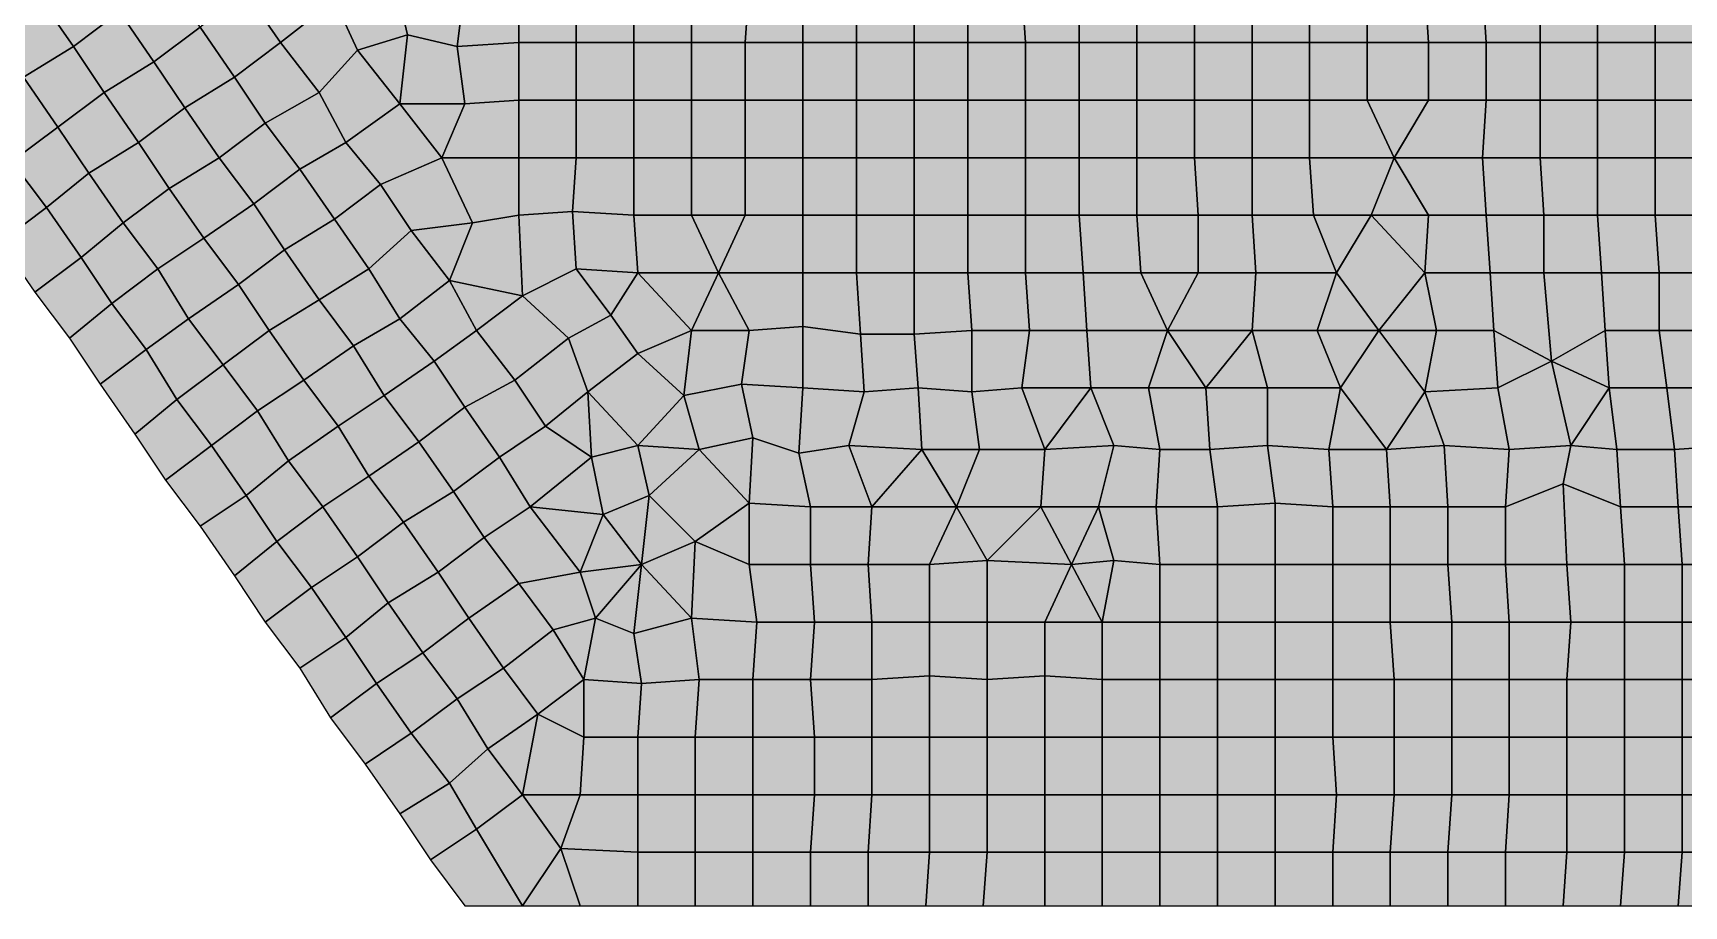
# Model space of a CAD drawing. Header units: metres. Extents: x -7480 to 79269, y -9100 to 45880.
# Drawn here: x 21630 to 30230, y -9100 to -4550 of the extents above; entities that cross this region are included whole.
import ezdxf

# ---------------------------------------------------------------- set-up
doc = ezdxf.new("R2010")
doc.units = ezdxf.units.M
doc.layers.add('COLOR_181', color=181, linetype='Continuous')

msp = doc.modelspace()

# ---------------------------------------------------------------- hatches: boundary and pattern name
at = {"layer": 'COLOR_181'}
for points in [[(21660, -4360), (21840, -4620), (22080, -4440), (21900, -4200)], [(22080, -4440), (22260, -4700), (22500, -4520), (22340, -4280)], [(22740, -4340), (22920, -4600), (23200, -4380), (23000, -4220)], [(23200, -4380), (23320, -4640), (23580, -4560), (23520, -4300)], [(23520, -4300), (23580, -4560), (23840, -4620), (23880, -4300)], [(23840, -4620), (24160, -4600), (24160, -4300), (23880, -4300)], [(24160, -4600), (24460, -4600), (24460, -4300), (24160, -4300)], [(24460, -4600), (24760, -4600), (24760, -4300), (24460, -4300)], [(24760, -4600), (25060, -4600), (25060, -4300), (24760, -4300)], [(25060, -4600), (25340, -4600), (25360, -4300), (25060, -4300)], [(25340, -4600), (25640, -4600), (25640, -4320), (25360, -4300)], [(26780, -4320), (26800, -4600), (27080, -4600), (27080, -4300)], [(27080, -4600), (27380, -4600), (27380, -4300), (27080, -4300)], [(27380, -4600), (27680, -4600), (27680, -4300), (27380, -4300)], [(27680, -4600), (27980, -4600), (27980, -4300), (27680, -4300)], [(27980, -4600), (28280, -4600), (28280, -4300), (27980, -4300)], [(28280, -4600), (28580, -4600), (28580, -4300), (28280, -4300)], [(28580, -4600), (28900, -4600), (28880, -4300), (28580, -4300)], [(28880, -4300), (28900, -4600), (29200, -4600), (29180, -4300)], [(29180, -4300), (29200, -4600), (29480, -4600), (29480, -4300)], [(29480, -4600), (29780, -4600), (29780, -4300), (29480, -4300)], [(29780, -4600), (30080, -4600), (30080, -4300), (29780, -4300)], [(30080, -4600), (30380, -4600), (30380, -4300), (30080, -4300)], [(21400, -4540), (21580, -4780), (21840, -4620), (21660, -4360)], [(22500, -4520), (22680, -4780), (22920, -4600), (22740, -4340)], [(22920, -4600), (23120, -4860), (23320, -4640), (23200, -4380)], [(25640, -4600), (25920, -4600), (25920, -4340), (25640, -4320)], [(25920, -4600), (26220, -4600), (26220, -4340), (25920, -4340)], [(26220, -4600), (26500, -4600), (26500, -4320), (26220, -4340)], [(26500, -4600), (26800, -4600), (26780, -4320), (26500, -4320)], [(21840, -4620), (22000, -4860), (22260, -4700), (22080, -4440)], [(22260, -4700), (22420, -4940), (22680, -4780), (22500, -4520)], [(21580, -4780), (21760, -5040), (22000, -4860), (21840, -4620)], [(22680, -4780), (22840, -5020), (23120, -4860), (22920, -4600)], [(23120, -4860), (23260, -5120), (23540, -4920), (23320, -4640)], [(23320, -4640), (23540, -4920), (23580, -4560)], [(23540, -4920), (23880, -4920), (23840, -4620), (23580, -4560)], [(23840, -4620), (23880, -4920), (24160, -4900), (24160, -4600)], [(24160, -4900), (24460, -4900), (24460, -4600), (24160, -4600)], [(24460, -4900), (24760, -4900), (24760, -4600), (24460, -4600)], [(24760, -4900), (25060, -4900), (25060, -4600), (24760, -4600)], [(25060, -4900), (25340, -4900), (25340, -4600), (25060, -4600)], [(25340, -4900), (25640, -4900), (25640, -4600), (25340, -4600)], [(25640, -4900), (25920, -4900), (25920, -4600), (25640, -4600)], [(25920, -4900), (26220, -4900), (26220, -4600), (25920, -4600)], [(26220, -4900), (26500, -4900), (26500, -4600), (26220, -4600)], [(26500, -4900), (26800, -4900), (26800, -4600), (26500, -4600)], [(26800, -4900), (27080, -4900), (27080, -4600), (26800, -4600)], [(27080, -4900), (27380, -4900), (27380, -4600), (27080, -4600)], [(27380, -4900), (27680, -4900), (27680, -4600), (27380, -4600)], [(27680, -4900), (27980, -4900), (27980, -4600), (27680, -4600)], [(27980, -4900), (28280, -4900), (28280, -4600), (27980, -4600)], [(28280, -4900), (28580, -4900), (28580, -4600), (28280, -4600)], [(28580, -4900), (28900, -4900), (28900, -4600), (28580, -4600)], [(28900, -4900), (29200, -4900), (29200, -4600), (28900, -4600)], [(29200, -4900), (29480, -4900), (29480, -4600), (29200, -4600)], [(29480, -4900), (29780, -4900), (29780, -4600), (29480, -4600)], [(29780, -4900), (30080, -4900), (30080, -4600), (29780, -4600)], [(30080, -4900), (30380, -4900), (30380, -4600), (30080, -4600)], [(22000, -4860), (22180, -5120), (22420, -4940), (22260, -4700)], [(21360, -4960), (21520, -5220), (21760, -5040), (21580, -4780)], [(22420, -4940), (22600, -5200), (22840, -5020), (22680, -4780)], [(21760, -5040), (21920, -5280), (22180, -5120), (22000, -4860)], [(22840, -5020), (23020, -5260), (23260, -5120), (23120, -4860)], [(23760, -5200), (24160, -5200), (24160, -4900), (23880, -4920)], [(24160, -5200), (24460, -5200), (24460, -4900), (24160, -4900)], [(24460, -5200), (24760, -5200), (24760, -4900), (24460, -4900)], [(24760, -5200), (25060, -5200), (25060, -4900), (24760, -4900)], [(25060, -5200), (25340, -5200), (25340, -4900), (25060, -4900)], [(25340, -5200), (25640, -5200), (25640, -4900), (25340, -4900)], [(25640, -5200), (25920, -5200), (25920, -4900), (25640, -4900)], [(25920, -5200), (26220, -5200), (26220, -4900), (25920, -4900)], [(26220, -5200), (26500, -5200), (26500, -4900), (26220, -4900)], [(26500, -5200), (26800, -5200), (26800, -4900), (26500, -4900)], [(26800, -5200), (27080, -5200), (27080, -4900), (26800, -4900)], [(27080, -5200), (27380, -5200), (27380, -4900), (27080, -4900)], [(27380, -5200), (27680, -5200), (27680, -4900), (27380, -4900)], [(27680, -5200), (27980, -5200), (27980, -4900), (27680, -4900)], [(27980, -5200), (28280, -5200), (28280, -4900), (27980, -4900)], [(28280, -5200), (28720, -5200), (28580, -4900), (28280, -4900)], [(28580, -4900), (28720, -5200), (28900, -4900)], [(28720, -5200), (29180, -5200), (29200, -4900), (28900, -4900)], [(29180, -5200), (29480, -5200), (29480, -4900), (29200, -4900)], [(29480, -5200), (29780, -5200), (29780, -4900), (29480, -4900)], [(29780, -5200), (30080, -5200), (30080, -4900), (29780, -4900)], [(30080, -5200), (30380, -5200), (30380, -4900), (30080, -4900)], [(22180, -5120), (22340, -5360), (22600, -5200), (22420, -4940)], [(23260, -5120), (23440, -5340), (23760, -5200), (23540, -4920)], [(23540, -4920), (23760, -5200), (23880, -4920)], [(21520, -5220), (21700, -5460), (21920, -5280), (21760, -5040)], [(22600, -5200), (22780, -5440), (23020, -5260), (22840, -5020)], [(21920, -5280), (22100, -5540), (22340, -5360), (22180, -5120)], [(23020, -5260), (23200, -5520), (23440, -5340), (23260, -5120)], [(21300, -5400), (21460, -5640), (21700, -5460), (21520, -5220)], [(22340, -5360), (22520, -5620), (22780, -5440), (22600, -5200)], [(23440, -5340), (23600, -5580), (23920, -5540), (23760, -5200)], [(23760, -5200), (23920, -5540), (24160, -5500), (24160, -5200)], [(24160, -5500), (24440, -5480), (24460, -5200), (24160, -5200)], [(24440, -5480), (24760, -5500), (24760, -5200), (24460, -5200)], [(24760, -5500), (25060, -5500), (25060, -5200), (24760, -5200)], [(25060, -5500), (25340, -5500), (25340, -5200), (25060, -5200)], [(25340, -5500), (25640, -5500), (25640, -5200), (25340, -5200)], [(25640, -5500), (25920, -5500), (25920, -5200), (25640, -5200)], [(25920, -5500), (26220, -5500), (26220, -5200), (25920, -5200)], [(26220, -5500), (26500, -5500), (26500, -5200), (26220, -5200)], [(26500, -5500), (26800, -5500), (26800, -5200), (26500, -5200)], [(26800, -5500), (27080, -5500), (27080, -5200), (26800, -5200)], [(27080, -5500), (27380, -5500), (27380, -5200), (27080, -5200)], [(27380, -5500), (27700, -5500), (27680, -5200), (27380, -5200)], [(27680, -5200), (27700, -5500), (27980, -5500), (27980, -5200)], [(27980, -5500), (28300, -5500), (28280, -5200), (27980, -5200)], [(28280, -5200), (28300, -5500), (28600, -5500), (28720, -5200)], [(28600, -5500), (28900, -5500), (28720, -5200)], [(28720, -5200), (28900, -5500), (29200, -5500), (29180, -5200)], [(29180, -5200), (29200, -5500), (29500, -5500), (29480, -5200)], [(29480, -5200), (29500, -5500), (29780, -5500), (29780, -5200)], [(29780, -5500), (30080, -5500), (30080, -5200), (29780, -5200)], [(30080, -5500), (30380, -5500), (30380, -5200), (30080, -5200)], [(21700, -5460), (21880, -5720), (22100, -5540), (21920, -5280)], [(22780, -5440), (22940, -5680), (23200, -5520), (23020, -5260)], [(22100, -5540), (22280, -5780), (22520, -5620), (22340, -5360)], [(23200, -5520), (23380, -5780), (23600, -5580), (23440, -5340)], [(21460, -5640), (21640, -5900), (21880, -5720), (21700, -5460)], [(22520, -5620), (22700, -5860), (22940, -5680), (22780, -5440)], [(23800, -5840), (24180, -5920), (24160, -5500), (23920, -5540)], [(24160, -5500), (24180, -5920), (24460, -5780), (24440, -5480)], [(24440, -5480), (24460, -5780), (24780, -5800), (24760, -5500)], [(24760, -5500), (24780, -5800), (25200, -5800), (25060, -5500)], [(25060, -5500), (25200, -5800), (25340, -5500)], [(25200, -5800), (25640, -5800), (25640, -5500), (25340, -5500)], [(25640, -5800), (25920, -5800), (25920, -5500), (25640, -5500)], [(25920, -5800), (26220, -5800), (26220, -5500), (25920, -5500)], [(26220, -5800), (26500, -5800), (26500, -5500), (26220, -5500)], [(26500, -5800), (26800, -5800), (26800, -5500), (26500, -5500)], [(26800, -5800), (27100, -5800), (27080, -5500), (26800, -5500)], [(27080, -5500), (27100, -5800), (27400, -5800), (27380, -5500)], [(27380, -5500), (27400, -5800), (27700, -5800), (27700, -5500)], [(27700, -5800), (28000, -5800), (27980, -5500), (27700, -5500)], [(27980, -5500), (28000, -5800), (28420, -5800), (28300, -5500)], [(28300, -5500), (28420, -5800), (28600, -5500)], [(28420, -5800), (28640, -6100), (28880, -5800), (28600, -5500)], [(28600, -5500), (28880, -5800), (28900, -5500)], [(28880, -5800), (29220, -5800), (29200, -5500), (28900, -5500)], [(29200, -5500), (29220, -5800), (29500, -5800), (29500, -5500)], [(29500, -5800), (29800, -5800), (29780, -5500), (29500, -5500)], [(29780, -5500), (29800, -5800), (30100, -5800), (30080, -5500)], [(30080, -5500), (30100, -5800), (30380, -5800), (30380, -5500)], [(21880, -5720), (22040, -5960), (22280, -5780), (22100, -5540)], [(22940, -5680), (23120, -5940), (23380, -5780), (23200, -5520)], [(23380, -5780), (23540, -6040), (23800, -5840), (23600, -5580)], [(23600, -5580), (23800, -5840), (23920, -5540)], [(22280, -5780), (22440, -6040), (22700, -5860), (22520, -5620)], [(21640, -5900), (21820, -6140), (22040, -5960), (21880, -5720)], [(22700, -5860), (22860, -6100), (23120, -5940), (22940, -5680)], [(22040, -5960), (22220, -6200), (22440, -6040), (22280, -5780)], [(23120, -5940), (23300, -6180), (23540, -6040), (23380, -5780)], [(23540, -6040), (23720, -6260), (23940, -6100), (23800, -5840)], [(23800, -5840), (23940, -6100), (24180, -5920)], [(24180, -5920), (24420, -6140), (24640, -6020), (24460, -5780)], [(24460, -5780), (24640, -6020), (24780, -5800)], [(24640, -6020), (24780, -6220), (25060, -6100), (24780, -5800)], [(24780, -5800), (25060, -6100), (25200, -5800)], [(25060, -6100), (25360, -6100), (25200, -5800)], [(25200, -5800), (25360, -6100), (25640, -6080), (25640, -5800)], [(25640, -6080), (25940, -6120), (25920, -5800), (25640, -5800)], [(25920, -5800), (25940, -6120), (26220, -6120), (26220, -5800)], [(26220, -6120), (26520, -6100), (26500, -5800), (26220, -5800)], [(26500, -5800), (26520, -6100), (26820, -6100), (26800, -5800)], [(26800, -5800), (26820, -6100), (27120, -6100), (27100, -5800)], [(27100, -5800), (27120, -6100), (27540, -6100), (27400, -5800)], [(27400, -5800), (27540, -6100), (27700, -5800)], [(27540, -6100), (27980, -6100), (28000, -5800), (27700, -5800)], [(27980, -6100), (28320, -6100), (28420, -5800), (28000, -5800)], [(28320, -6100), (28640, -6100), (28420, -5800)], [(28640, -6100), (28940, -6100), (28880, -5800)], [(28880, -5800), (28940, -6100), (29240, -6100), (29220, -5800)], [(29220, -5800), (29240, -6100), (29540, -6260), (29500, -5800)], [(29500, -5800), (29540, -6260), (29820, -6100), (29800, -5800)], [(29800, -5800), (29820, -6100), (30100, -6100), (30100, -5800)], [(30100, -6100), (30400, -6100), (30380, -5800), (30100, -5800)], [(22440, -6040), (22620, -6280), (22860, -6100), (22700, -5860)], [(23940, -6100), (24140, -6360), (24420, -6140), (24180, -5920)], [(21820, -6140), (21980, -6380), (22220, -6200), (22040, -5960)], [(22860, -6100), (23040, -6360), (23300, -6180), (23120, -5940)], [(24420, -6140), (24520, -6420), (24780, -6220), (24640, -6020)], [(22220, -6200), (22380, -6460), (22620, -6280), (22440, -6040)], [(22620, -6280), (22800, -6520), (23040, -6360), (22860, -6100)], [(23300, -6180), (23460, -6440), (23720, -6260), (23540, -6040)], [(23720, -6260), (23880, -6500), (24140, -6360), (23940, -6100)], [(24780, -6220), (25020, -6440), (25060, -6100)], [(25020, -6440), (25320, -6380), (25360, -6100), (25060, -6100)], [(25320, -6380), (25640, -6400), (25640, -6080), (25360, -6100)], [(25640, -6400), (25960, -6420), (25940, -6120), (25640, -6080)], [(26220, -6120), (26240, -6400), (26520, -6420), (26520, -6100)], [(26520, -6420), (26780, -6400), (26820, -6100), (26520, -6100)], [(26780, -6400), (27140, -6400), (27120, -6100), (26820, -6100)], [(27120, -6100), (27140, -6400), (27440, -6400), (27540, -6100)], [(27440, -6400), (27740, -6400), (27540, -6100)], [(27540, -6100), (27740, -6400), (27980, -6100)], [(27740, -6400), (28060, -6400), (27980, -6100)], [(27980, -6100), (28060, -6400), (28440, -6400), (28320, -6100)], [(28320, -6100), (28440, -6400), (28640, -6100)], [(28440, -6400), (28680, -6720), (28880, -6420), (28640, -6100)], [(28640, -6100), (28880, -6420), (28940, -6100)], [(28880, -6420), (29260, -6400), (29240, -6100), (28940, -6100)], [(29240, -6100), (29260, -6400), (29540, -6260)], [(29540, -6260), (29840, -6400), (29820, -6100)], [(29820, -6100), (29840, -6400), (30140, -6400), (30100, -6100)], [(30100, -6100), (30140, -6400), (30440, -6400), (30400, -6100)], [(23040, -6360), (23220, -6600), (23460, -6440), (23300, -6180)], [(24140, -6360), (24300, -6600), (24520, -6420), (24420, -6140)], [(25940, -6120), (25960, -6420), (26240, -6400), (26220, -6120)], [(21980, -6380), (22160, -6640), (22380, -6460), (22220, -6200)], [(23460, -6440), (23640, -6680), (23880, -6500), (23720, -6260)], [(24520, -6420), (24780, -6700), (25020, -6440), (24780, -6220)], [(29260, -6400), (29320, -6720), (29640, -6700), (29540, -6260)], [(29540, -6260), (29640, -6700), (29840, -6400)], [(22380, -6460), (22560, -6700), (22800, -6520), (22620, -6280)], [(22800, -6520), (22960, -6780), (23220, -6600), (23040, -6360)], [(23880, -6500), (24060, -6760), (24300, -6600), (24140, -6360)], [(23220, -6600), (23380, -6860), (23640, -6680), (23460, -6440)], [(24300, -6600), (24540, -6760), (24520, -6420)], [(24520, -6420), (24540, -6760), (24780, -6700)], [(24780, -6700), (25100, -6720), (25020, -6440)], [(25020, -6440), (25100, -6720), (25380, -6660), (25320, -6380)], [(25320, -6380), (25380, -6660), (25620, -6740), (25640, -6400)], [(25620, -6740), (25880, -6700), (25960, -6420), (25640, -6400)], [(25880, -6700), (26260, -6720), (26240, -6400), (25960, -6420)], [(26240, -6400), (26260, -6720), (26560, -6720), (26520, -6420)], [(26520, -6420), (26560, -6720), (26900, -6720), (26780, -6400)], [(26780, -6400), (26900, -6720), (27140, -6400)], [(26900, -6720), (27260, -6700), (27140, -6400)], [(27140, -6400), (27260, -6700), (27500, -6720), (27440, -6400)], [(27440, -6400), (27500, -6720), (27760, -6720), (27740, -6400)], [(27740, -6400), (27760, -6720), (28060, -6700), (28060, -6400)], [(28060, -6700), (28380, -6720), (28440, -6400), (28060, -6400)], [(28380, -6720), (28680, -6720), (28440, -6400)], [(28680, -6720), (28980, -6700), (28880, -6420)], [(28880, -6420), (28980, -6700), (29320, -6720), (29260, -6400)], [(29640, -6700), (29880, -6720), (29840, -6400)], [(29840, -6400), (29880, -6720), (30180, -6720), (30140, -6400)], [(30140, -6400), (30180, -6720), (30480, -6700), (30440, -6400)], [(22160, -6640), (22320, -6880), (22560, -6700), (22380, -6460)], [(22560, -6700), (22740, -6960), (22960, -6780), (22800, -6520)], [(23640, -6680), (23820, -6940), (24060, -6760), (23880, -6500)], [(22960, -6780), (23140, -7020), (23380, -6860), (23220, -6600)], [(24060, -6760), (24220, -7020), (24540, -6760), (24300, -6600)], [(22320, -6880), (22500, -7120), (22740, -6960), (22560, -6700)], [(23380, -6860), (23560, -7100), (23820, -6940), (23640, -6680)], [(24540, -6760), (24600, -7060), (24840, -6960), (24780, -6700)], [(24780, -6700), (24840, -6960), (25100, -6720)], [(25100, -6720), (25360, -7000), (25380, -6660)], [(25360, -7000), (25680, -7020), (25620, -6740), (25380, -6660)], [(25620, -6740), (25680, -7020), (26000, -7020), (25880, -6700)], [(25880, -6700), (26000, -7020), (26260, -6720)], [(26880, -7020), (27180, -7020), (27260, -6700), (26900, -6720)], [(27180, -7020), (27480, -7020), (27500, -6720), (27260, -6700)], [(27760, -6720), (27800, -7020), (28100, -7000), (28060, -6700)], [(28060, -6700), (28100, -7000), (28400, -7020), (28380, -6720)], [(28680, -6720), (28700, -7020), (29000, -7020), (28980, -6700)], [(28980, -6700), (29000, -7020), (29300, -7020), (29320, -6720)], [(29300, -7020), (29600, -6900), (29640, -6700), (29320, -6720)], [(29600, -6900), (29900, -7020), (29880, -6720), (29640, -6700)], [(30180, -6720), (30200, -7020), (30500, -7020), (30480, -6700)], [(22740, -6960), (22900, -7200), (23140, -7020), (22960, -6780)], [(23820, -6940), (23980, -7180), (24220, -7020), (24060, -6760)], [(24220, -7020), (24600, -7060), (24540, -6760)], [(24840, -6960), (25080, -7200), (25360, -7000), (25100, -6720)], [(26000, -7020), (26440, -7020), (26260, -6720)], [(26260, -6720), (26440, -7020), (26560, -6720)], [(26440, -7020), (26880, -7020), (26900, -6720), (26560, -6720)], [(27480, -7020), (27800, -7020), (27760, -6720), (27500, -6720)], [(28380, -6720), (28400, -7020), (28700, -7020), (28680, -6720)], [(29880, -6720), (29900, -7020), (30200, -7020), (30180, -6720)], [(23140, -7020), (23320, -7280), (23560, -7100), (23380, -6860)], [(22500, -7120), (22680, -7380), (22900, -7200), (22740, -6960)], [(23560, -7100), (23740, -7360), (23980, -7180), (23820, -6940)], [(24600, -7060), (24800, -7320), (24840, -6960)], [(24800, -7320), (25080, -7200), (24840, -6960)], [(29300, -7320), (29620, -7320), (29600, -6900), (29300, -7020)], [(29600, -6900), (29620, -7320), (29920, -7320), (29900, -7020)], [(22900, -7200), (23080, -7440), (23320, -7280), (23140, -7020)], [(23980, -7180), (24160, -7420), (24480, -7360), (24220, -7020)], [(24220, -7020), (24480, -7360), (24600, -7060)], [(25080, -7200), (25360, -7320), (25360, -7000)], [(25360, -7320), (25680, -7320), (25680, -7020), (25360, -7000)], [(25680, -7320), (25980, -7320), (26000, -7020), (25680, -7020)], [(25980, -7320), (26300, -7320), (26440, -7020), (26000, -7020)], [(26300, -7320), (26600, -7300), (26440, -7020)], [(26440, -7020), (26600, -7300), (26880, -7020)], [(26600, -7300), (27040, -7320), (26880, -7020)], [(26880, -7020), (27040, -7320), (27180, -7020)], [(27040, -7320), (27260, -7300), (27180, -7020)], [(27180, -7020), (27260, -7300), (27500, -7320), (27480, -7020)], [(27480, -7020), (27500, -7320), (27800, -7320), (27800, -7020)], [(27800, -7320), (28100, -7320), (28100, -7000), (27800, -7020)], [(28100, -7320), (28400, -7320), (28400, -7020), (28100, -7000)], [(28400, -7320), (28700, -7320), (28700, -7020), (28400, -7020)], [(28700, -7320), (29000, -7320), (29000, -7020), (28700, -7020)], [(29000, -7320), (29300, -7320), (29300, -7020), (29000, -7020)], [(29900, -7020), (29920, -7320), (30220, -7320), (30200, -7020)], [(30200, -7020), (30220, -7320), (30680, -7320), (30500, -7020)], [(23320, -7280), (23480, -7520), (23740, -7360), (23560, -7100)], [(24480, -7360), (24800, -7320), (24600, -7060)], [(22680, -7380), (22840, -7620), (23080, -7440), (22900, -7200)], [(23740, -7360), (23900, -7600), (24160, -7420), (23980, -7180)], [(24800, -7320), (25060, -7600), (25080, -7200)], [(25060, -7600), (25400, -7620), (25360, -7320), (25080, -7200)], [(23080, -7440), (23260, -7700), (23480, -7520), (23320, -7280)], [(26300, -7620), (26600, -7620), (26600, -7300), (26300, -7320)], [(26600, -7620), (26900, -7620), (27040, -7320), (26600, -7300)], [(27040, -7320), (27200, -7620), (27260, -7300)], [(27200, -7620), (27500, -7620), (27500, -7320), (27260, -7300)], [(23480, -7520), (23660, -7780), (23900, -7600), (23740, -7360)], [(24160, -7420), (24340, -7660), (24560, -7600), (24480, -7360)], [(24480, -7360), (24560, -7600), (24800, -7320)], [(24560, -7600), (24760, -7680), (24800, -7320)], [(24760, -7680), (25060, -7600), (24800, -7320)], [(25360, -7320), (25400, -7620), (25700, -7620), (25680, -7320)], [(25680, -7320), (25700, -7620), (26000, -7620), (25980, -7320)], [(25980, -7320), (26000, -7620), (26300, -7620), (26300, -7320)], [(26900, -7620), (27200, -7620), (27040, -7320)], [(27500, -7620), (27800, -7620), (27800, -7320), (27500, -7320)], [(27800, -7620), (28100, -7620), (28100, -7320), (27800, -7320)], [(28100, -7620), (28400, -7620), (28400, -7320), (28100, -7320)], [(28400, -7620), (28700, -7620), (28700, -7320), (28400, -7320)], [(28700, -7620), (29020, -7620), (29000, -7320), (28700, -7320)], [(29000, -7320), (29020, -7620), (29320, -7620), (29300, -7320)], [(29300, -7320), (29320, -7620), (29640, -7620), (29620, -7320)], [(29620, -7320), (29640, -7620), (29920, -7620), (29920, -7320)], [(29920, -7620), (30220, -7620), (30220, -7320), (29920, -7320)], [(30220, -7620), (30520, -7620), (30680, -7320), (30220, -7320)], [(22840, -7620), (23020, -7860), (23260, -7700), (23080, -7440)], [(23900, -7600), (24080, -7860), (24340, -7660), (24160, -7420)], [(23260, -7700), (23420, -7940), (23660, -7780), (23480, -7520)], [(23660, -7780), (23840, -8020), (24080, -7860), (23900, -7600)], [(24340, -7660), (24500, -7920), (24560, -7600)], [(24500, -7920), (24800, -7940), (24760, -7680), (24560, -7600)], [(24760, -7680), (24800, -7940), (25100, -7920), (25060, -7600)], [(25060, -7600), (25100, -7920), (25380, -7920), (25400, -7620)], [(25380, -7920), (25680, -7920), (25700, -7620), (25400, -7620)], [(25680, -7920), (26000, -7920), (26000, -7620), (25700, -7620)], [(26000, -7920), (26300, -7900), (26300, -7620), (26000, -7620)], [(26300, -7900), (26600, -7920), (26600, -7620), (26300, -7620)], [(26600, -7920), (26900, -7900), (26900, -7620), (26600, -7620)], [(26900, -7900), (27200, -7920), (27200, -7620), (26900, -7620)], [(27200, -7920), (27500, -7920), (27500, -7620), (27200, -7620)], [(27500, -7920), (27800, -7920), (27800, -7620), (27500, -7620)], [(27800, -7920), (28100, -7920), (28100, -7620), (27800, -7620)], [(28100, -7920), (28400, -7920), (28400, -7620), (28100, -7620)], [(28400, -7920), (28720, -7920), (28700, -7620), (28400, -7620)], [(28700, -7620), (28720, -7920), (29020, -7920), (29020, -7620)], [(29020, -7920), (29320, -7920), (29320, -7620), (29020, -7620)], [(29320, -7920), (29620, -7920), (29640, -7620), (29320, -7620)], [(29620, -7920), (29920, -7920), (29920, -7620), (29640, -7620)], [(29920, -7920), (30220, -7920), (30220, -7620), (29920, -7620)], [(30220, -7920), (30520, -7920), (30520, -7620), (30220, -7620)], [(23020, -7860), (23180, -8120), (23420, -7940), (23260, -7700)], [(24080, -7860), (24260, -8100), (24500, -7920), (24340, -7660)], [(23420, -7940), (23600, -8200), (23840, -8020), (23660, -7780)], [(23840, -8020), (24000, -8280), (24260, -8100), (24080, -7860)], [(26000, -8220), (26300, -8220), (26300, -7900), (26000, -7920)], [(26300, -8220), (26600, -8220), (26600, -7920), (26300, -7900)], [(26600, -8220), (26900, -8220), (26900, -7900), (26600, -7920)], [(26900, -8220), (27200, -8220), (27200, -7920), (26900, -7900)], [(23180, -8120), (23360, -8360), (23600, -8200), (23420, -7940)], [(24260, -8100), (24500, -8220), (24500, -7920)], [(24500, -8220), (24780, -8220), (24800, -7940), (24500, -7920)], [(24780, -8220), (25080, -8220), (25100, -7920), (24800, -7940)], [(25080, -8220), (25380, -8220), (25380, -7920), (25100, -7920)], [(25380, -8220), (25700, -8220), (25680, -7920), (25380, -7920)], [(25680, -7920), (25700, -8220), (26000, -8220), (26000, -7920)], [(27200, -8220), (27500, -8220), (27500, -7920), (27200, -7920)], [(27500, -8220), (27800, -8220), (27800, -7920), (27500, -7920)], [(27800, -8220), (28100, -8220), (28100, -7920), (27800, -7920)], [(28100, -8220), (28400, -8220), (28400, -7920), (28100, -7920)], [(28400, -8220), (28720, -8220), (28720, -7920), (28400, -7920)], [(28720, -8220), (29020, -8220), (29020, -7920), (28720, -7920)], [(29020, -8220), (29320, -8220), (29320, -7920), (29020, -7920)], [(29320, -8220), (29620, -8220), (29620, -7920), (29320, -7920)], [(29620, -8220), (29920, -8220), (29920, -7920), (29620, -7920)], [(29920, -8220), (30220, -8220), (30220, -7920), (29920, -7920)], [(30220, -8220), (30520, -8220), (30520, -7920), (30220, -7920)], [(23600, -8200), (23800, -8460), (24000, -8280), (23840, -8020)], [(24000, -8280), (24180, -8520), (24260, -8100)], [(24180, -8520), (24480, -8520), (24500, -8220), (24260, -8100)], [(23360, -8360), (23540, -8620), (23800, -8460), (23600, -8200)], [(24480, -8520), (24780, -8520), (24780, -8220), (24500, -8220)], [(24780, -8520), (25080, -8520), (25080, -8220), (24780, -8220)], [(25080, -8520), (25380, -8520), (25380, -8220), (25080, -8220)], [(25380, -8520), (25700, -8520), (25700, -8220), (25380, -8220)], [(25700, -8520), (26000, -8520), (26000, -8220), (25700, -8220)], [(26000, -8520), (26300, -8520), (26300, -8220), (26000, -8220)], [(26300, -8520), (26600, -8520), (26600, -8220), (26300, -8220)], [(26600, -8520), (26900, -8520), (26900, -8220), (26600, -8220)], [(26900, -8520), (27200, -8520), (27200, -8220), (26900, -8220)], [(27200, -8520), (27500, -8520), (27500, -8220), (27200, -8220)], [(27500, -8520), (27800, -8520), (27800, -8220), (27500, -8220)], [(27800, -8520), (28100, -8520), (28100, -8220), (27800, -8220)], [(28100, -8520), (28420, -8520), (28400, -8220), (28100, -8220)], [(28400, -8220), (28420, -8520), (28720, -8520), (28720, -8220)], [(28720, -8520), (29020, -8520), (29020, -8220), (28720, -8220)], [(29020, -8520), (29320, -8520), (29320, -8220), (29020, -8220)], [(29320, -8520), (29620, -8520), (29620, -8220), (29320, -8220)], [(29620, -8520), (29920, -8520), (29920, -8220), (29620, -8220)], [(29920, -8520), (30220, -8520), (30220, -8220), (29920, -8220)], [(30220, -8520), (30520, -8520), (30520, -8220), (30220, -8220)], [(23800, -8460), (23940, -8700), (24180, -8520), (24000, -8280)], [(23540, -8620), (23700, -8860), (23940, -8700), (23800, -8460)], [(23940, -8700), (24180, -9100), (24380, -8800), (24180, -8520)], [(24180, -8520), (24380, -8800), (24480, -8520)], [(24380, -8800), (24780, -8820), (24780, -8520), (24480, -8520)], [(24780, -8820), (25080, -8820), (25080, -8520), (24780, -8520)], [(25080, -8820), (25380, -8820), (25380, -8520), (25080, -8520)], [(25380, -8820), (25680, -8820), (25700, -8520), (25380, -8520)], [(25680, -8820), (25980, -8820), (26000, -8520), (25700, -8520)], [(25980, -8820), (26300, -8820), (26300, -8520), (26000, -8520)], [(26300, -8820), (26600, -8820), (26600, -8520), (26300, -8520)], [(26600, -8820), (26900, -8820), (26900, -8520), (26600, -8520)], [(26900, -8820), (27200, -8820), (27200, -8520), (26900, -8520)], [(27200, -8820), (27500, -8820), (27500, -8520), (27200, -8520)], [(27500, -8820), (27800, -8820), (27800, -8520), (27500, -8520)], [(27800, -8820), (28100, -8820), (28100, -8520), (27800, -8520)], [(28100, -8820), (28400, -8820), (28420, -8520), (28100, -8520)], [(28400, -8820), (28700, -8820), (28720, -8520), (28420, -8520)], [(28700, -8820), (29000, -8820), (29020, -8520), (28720, -8520)], [(29000, -8820), (29300, -8820), (29320, -8520), (29020, -8520)], [(29300, -8820), (29620, -8820), (29620, -8520), (29320, -8520)], [(29620, -8820), (29920, -8820), (29920, -8520), (29620, -8520)], [(29920, -8820), (30220, -8820), (30220, -8520), (29920, -8520)], [(30220, -8820), (30520, -8820), (30520, -8520), (30220, -8520)], [(23700, -8860), (23880, -9100), (24180, -9100), (23940, -8700)], [(24180, -9100), (24480, -9100), (24380, -8800)], [(24380, -8800), (24480, -9100), (24780, -9100), (24780, -8820)], [(24780, -9100), (25080, -9100), (25080, -8820), (24780, -8820)], [(25080, -9100), (25380, -9100), (25380, -8820), (25080, -8820)], [(25380, -9100), (25680, -9100), (25680, -8820), (25380, -8820)], [(25680, -9100), (25980, -9100), (25980, -8820), (25680, -8820)], [(25980, -9100), (26280, -9100), (26300, -8820), (25980, -8820)], [(26280, -9100), (26580, -9100), (26600, -8820), (26300, -8820)], [(26580, -9100), (26900, -9100), (26900, -8820), (26600, -8820)], [(26900, -9100), (27200, -9100), (27200, -8820), (26900, -8820)], [(27200, -9100), (27500, -9100), (27500, -8820), (27200, -8820)], [(27500, -9100), (27800, -9100), (27800, -8820), (27500, -8820)], [(27800, -9100), (28100, -9100), (28100, -8820), (27800, -8820)], [(28100, -9100), (28400, -9100), (28400, -8820), (28100, -8820)], [(28400, -9100), (28700, -9100), (28700, -8820), (28400, -8820)], [(28700, -9100), (29000, -9100), (29000, -8820), (28700, -8820)], [(29000, -9100), (29300, -9100), (29300, -8820), (29000, -8820)], [(29300, -9100), (29600, -9100), (29620, -8820), (29300, -8820)], [(29600, -9100), (29900, -9100), (29920, -8820), (29620, -8820)], [(29900, -9100), (30200, -9100), (30220, -8820), (29920, -8820)], [(30200, -9100), (30500, -9100), (30520, -8820), (30220, -8820)]]:
    msp.add_hatch(color=256, dxfattribs=at).paths.add_polyline_path(points)

# ---------------------------------------------------------------- linework, layer by layer
for points in [[(21660, -4360), (21840, -4620), (22080, -4440), (21900, -4200)], [(22080, -4440), (22260, -4700), (22500, -4520), (22340, -4280)], [(22740, -4340), (22920, -4600), (23200, -4380), (23000, -4220)], [(23200, -4380), (23320, -4640), (23580, -4560), (23520, -4300)], [(23520, -4300), (23580, -4560), (23840, -4620), (23880, -4300)], [(23840, -4620), (24160, -4600), (24160, -4300), (23880, -4300)], [(24160, -4600), (24460, -4600), (24460, -4300), (24160, -4300)], [(24460, -4600), (24760, -4600), (24760, -4300), (24460, -4300)], [(24760, -4600), (25060, -4600), (25060, -4300), (24760, -4300)], [(25060, -4600), (25340, -4600), (25360, -4300), (25060, -4300)], [(25340, -4600), (25640, -4600), (25640, -4320), (25360, -4300)], [(26780, -4320), (26800, -4600), (27080, -4600), (27080, -4300)], [(27080, -4600), (27380, -4600), (27380, -4300), (27080, -4300)], [(27380, -4600), (27680, -4600), (27680, -4300), (27380, -4300)], [(27680, -4600), (27980, -4600), (27980, -4300), (27680, -4300)], [(27980, -4600), (28280, -4600), (28280, -4300), (27980, -4300)], [(28280, -4600), (28580, -4600), (28580, -4300), (28280, -4300)], [(28580, -4600), (28900, -4600), (28880, -4300), (28580, -4300)], [(28880, -4300), (28900, -4600), (29200, -4600), (29180, -4300)], [(29180, -4300), (29200, -4600), (29480, -4600), (29480, -4300)], [(29480, -4600), (29780, -4600), (29780, -4300), (29480, -4300)], [(29780, -4600), (30080, -4600), (30080, -4300), (29780, -4300)], [(30080, -4600), (30380, -4600), (30380, -4300), (30080, -4300)], [(21400, -4540), (21580, -4780), (21840, -4620), (21660, -4360)], [(22500, -4520), (22680, -4780), (22920, -4600), (22740, -4340)], [(22920, -4600), (23120, -4860), (23320, -4640), (23200, -4380)], [(25640, -4600), (25920, -4600), (25920, -4340), (25640, -4320)], [(25920, -4600), (26220, -4600), (26220, -4340), (25920, -4340)], [(26220, -4600), (26500, -4600), (26500, -4320), (26220, -4340)], [(26500, -4600), (26800, -4600), (26780, -4320), (26500, -4320)], [(21840, -4620), (22000, -4860), (22260, -4700), (22080, -4440)], [(22260, -4700), (22420, -4940), (22680, -4780), (22500, -4520)], [(21580, -4780), (21760, -5040), (22000, -4860), (21840, -4620)], [(22680, -4780), (22840, -5020), (23120, -4860), (22920, -4600)], [(23120, -4860), (23260, -5120), (23540, -4920), (23320, -4640)], [(23320, -4640), (23540, -4920), (23580, -4560)], [(23540, -4920), (23880, -4920), (23840, -4620), (23580, -4560)], [(23840, -4620), (23880, -4920), (24160, -4900), (24160, -4600)], [(24160, -4900), (24460, -4900), (24460, -4600), (24160, -4600)], [(24460, -4900), (24760, -4900), (24760, -4600), (24460, -4600)], [(24760, -4900), (25060, -4900), (25060, -4600), (24760, -4600)], [(25060, -4900), (25340, -4900), (25340, -4600), (25060, -4600)], [(25340, -4900), (25640, -4900), (25640, -4600), (25340, -4600)], [(25640, -4900), (25920, -4900), (25920, -4600), (25640, -4600)], [(25920, -4900), (26220, -4900), (26220, -4600), (25920, -4600)], [(26220, -4900), (26500, -4900), (26500, -4600), (26220, -4600)], [(26500, -4900), (26800, -4900), (26800, -4600), (26500, -4600)], [(26800, -4900), (27080, -4900), (27080, -4600), (26800, -4600)], [(27080, -4900), (27380, -4900), (27380, -4600), (27080, -4600)], [(27380, -4900), (27680, -4900), (27680, -4600), (27380, -4600)], [(27680, -4900), (27980, -4900), (27980, -4600), (27680, -4600)], [(27980, -4900), (28280, -4900), (28280, -4600), (27980, -4600)], [(28280, -4900), (28580, -4900), (28580, -4600), (28280, -4600)], [(28580, -4900), (28900, -4900), (28900, -4600), (28580, -4600)], [(28900, -4900), (29200, -4900), (29200, -4600), (28900, -4600)], [(29200, -4900), (29480, -4900), (29480, -4600), (29200, -4600)], [(29480, -4900), (29780, -4900), (29780, -4600), (29480, -4600)], [(29780, -4900), (30080, -4900), (30080, -4600), (29780, -4600)], [(30080, -4900), (30380, -4900), (30380, -4600), (30080, -4600)], [(22000, -4860), (22180, -5120), (22420, -4940), (22260, -4700)], [(21360, -4960), (21520, -5220), (21760, -5040), (21580, -4780)], [(22420, -4940), (22600, -5200), (22840, -5020), (22680, -4780)], [(21760, -5040), (21920, -5280), (22180, -5120), (22000, -4860)], [(22840, -5020), (23020, -5260), (23260, -5120), (23120, -4860)], [(23760, -5200), (24160, -5200), (24160, -4900), (23880, -4920)], [(24160, -5200), (24460, -5200), (24460, -4900), (24160, -4900)], [(24460, -5200), (24760, -5200), (24760, -4900), (24460, -4900)], [(24760, -5200), (25060, -5200), (25060, -4900), (24760, -4900)], [(25060, -5200), (25340, -5200), (25340, -4900), (25060, -4900)], [(25340, -5200), (25640, -5200), (25640, -4900), (25340, -4900)], [(25640, -5200), (25920, -5200), (25920, -4900), (25640, -4900)], [(25920, -5200), (26220, -5200), (26220, -4900), (25920, -4900)], [(26220, -5200), (26500, -5200), (26500, -4900), (26220, -4900)], [(26500, -5200), (26800, -5200), (26800, -4900), (26500, -4900)], [(26800, -5200), (27080, -5200), (27080, -4900), (26800, -4900)], [(27080, -5200), (27380, -5200), (27380, -4900), (27080, -4900)], [(27380, -5200), (27680, -5200), (27680, -4900), (27380, -4900)], [(27680, -5200), (27980, -5200), (27980, -4900), (27680, -4900)], [(27980, -5200), (28280, -5200), (28280, -4900), (27980, -4900)], [(28280, -5200), (28720, -5200), (28580, -4900), (28280, -4900)], [(28580, -4900), (28720, -5200), (28900, -4900)], [(28720, -5200), (29180, -5200), (29200, -4900), (28900, -4900)], [(29180, -5200), (29480, -5200), (29480, -4900), (29200, -4900)], [(29480, -5200), (29780, -5200), (29780, -4900), (29480, -4900)], [(29780, -5200), (30080, -5200), (30080, -4900), (29780, -4900)], [(30080, -5200), (30380, -5200), (30380, -4900), (30080, -4900)], [(22180, -5120), (22340, -5360), (22600, -5200), (22420, -4940)], [(23260, -5120), (23440, -5340), (23760, -5200), (23540, -4920)], [(23540, -4920), (23760, -5200), (23880, -4920)], [(21520, -5220), (21700, -5460), (21920, -5280), (21760, -5040)], [(22600, -5200), (22780, -5440), (23020, -5260), (22840, -5020)], [(21920, -5280), (22100, -5540), (22340, -5360), (22180, -5120)], [(23020, -5260), (23200, -5520), (23440, -5340), (23260, -5120)], [(21300, -5400), (21460, -5640), (21700, -5460), (21520, -5220)], [(22340, -5360), (22520, -5620), (22780, -5440), (22600, -5200)], [(23440, -5340), (23600, -5580), (23920, -5540), (23760, -5200)], [(23760, -5200), (23920, -5540), (24160, -5500), (24160, -5200)], [(24160, -5500), (24440, -5480), (24460, -5200), (24160, -5200)], [(24440, -5480), (24760, -5500), (24760, -5200), (24460, -5200)], [(24760, -5500), (25060, -5500), (25060, -5200), (24760, -5200)], [(25060, -5500), (25340, -5500), (25340, -5200), (25060, -5200)], [(25340, -5500), (25640, -5500), (25640, -5200), (25340, -5200)], [(25640, -5500), (25920, -5500), (25920, -5200), (25640, -5200)], [(25920, -5500), (26220, -5500), (26220, -5200), (25920, -5200)], [(26220, -5500), (26500, -5500), (26500, -5200), (26220, -5200)], [(26500, -5500), (26800, -5500), (26800, -5200), (26500, -5200)], [(26800, -5500), (27080, -5500), (27080, -5200), (26800, -5200)], [(27080, -5500), (27380, -5500), (27380, -5200), (27080, -5200)], [(27380, -5500), (27700, -5500), (27680, -5200), (27380, -5200)], [(27680, -5200), (27700, -5500), (27980, -5500), (27980, -5200)], [(27980, -5500), (28300, -5500), (28280, -5200), (27980, -5200)], [(28280, -5200), (28300, -5500), (28600, -5500), (28720, -5200)], [(28600, -5500), (28900, -5500), (28720, -5200)], [(28720, -5200), (28900, -5500), (29200, -5500), (29180, -5200)], [(29180, -5200), (29200, -5500), (29500, -5500), (29480, -5200)], [(29480, -5200), (29500, -5500), (29780, -5500), (29780, -5200)], [(29780, -5500), (30080, -5500), (30080, -5200), (29780, -5200)], [(30080, -5500), (30380, -5500), (30380, -5200), (30080, -5200)], [(21700, -5460), (21880, -5720), (22100, -5540), (21920, -5280)], [(22780, -5440), (22940, -5680), (23200, -5520), (23020, -5260)], [(22100, -5540), (22280, -5780), (22520, -5620), (22340, -5360)], [(23200, -5520), (23380, -5780), (23600, -5580), (23440, -5340)], [(21460, -5640), (21640, -5900), (21880, -5720), (21700, -5460)], [(22520, -5620), (22700, -5860), (22940, -5680), (22780, -5440)], [(23800, -5840), (24180, -5920), (24160, -5500), (23920, -5540)], [(24160, -5500), (24180, -5920), (24460, -5780), (24440, -5480)], [(24440, -5480), (24460, -5780), (24780, -5800), (24760, -5500)], [(24760, -5500), (24780, -5800), (25200, -5800), (25060, -5500)], [(25060, -5500), (25200, -5800), (25340, -5500)], [(25200, -5800), (25640, -5800), (25640, -5500), (25340, -5500)], [(25640, -5800), (25920, -5800), (25920, -5500), (25640, -5500)], [(25920, -5800), (26220, -5800), (26220, -5500), (25920, -5500)], [(26220, -5800), (26500, -5800), (26500, -5500), (26220, -5500)], [(26500, -5800), (26800, -5800), (26800, -5500), (26500, -5500)], [(26800, -5800), (27100, -5800), (27080, -5500), (26800, -5500)], [(27080, -5500), (27100, -5800), (27400, -5800), (27380, -5500)], [(27380, -5500), (27400, -5800), (27700, -5800), (27700, -5500)], [(27700, -5800), (28000, -5800), (27980, -5500), (27700, -5500)], [(27980, -5500), (28000, -5800), (28420, -5800), (28300, -5500)], [(28300, -5500), (28420, -5800), (28600, -5500)], [(28420, -5800), (28640, -6100), (28880, -5800), (28600, -5500)], [(28600, -5500), (28880, -5800), (28900, -5500)], [(28880, -5800), (29220, -5800), (29200, -5500), (28900, -5500)], [(29200, -5500), (29220, -5800), (29500, -5800), (29500, -5500)], [(29500, -5800), (29800, -5800), (29780, -5500), (29500, -5500)], [(29780, -5500), (29800, -5800), (30100, -5800), (30080, -5500)], [(30080, -5500), (30100, -5800), (30380, -5800), (30380, -5500)], [(21880, -5720), (22040, -5960), (22280, -5780), (22100, -5540)], [(22940, -5680), (23120, -5940), (23380, -5780), (23200, -5520)], [(23380, -5780), (23540, -6040), (23800, -5840), (23600, -5580)], [(23600, -5580), (23800, -5840), (23920, -5540)], [(22280, -5780), (22440, -6040), (22700, -5860), (22520, -5620)], [(21640, -5900), (21820, -6140), (22040, -5960), (21880, -5720)], [(22700, -5860), (22860, -6100), (23120, -5940), (22940, -5680)], [(22040, -5960), (22220, -6200), (22440, -6040), (22280, -5780)], [(23120, -5940), (23300, -6180), (23540, -6040), (23380, -5780)], [(23540, -6040), (23720, -6260), (23940, -6100), (23800, -5840)], [(23800, -5840), (23940, -6100), (24180, -5920)], [(24180, -5920), (24420, -6140), (24640, -6020), (24460, -5780)], [(24460, -5780), (24640, -6020), (24780, -5800)], [(24640, -6020), (24780, -6220), (25060, -6100), (24780, -5800)], [(24780, -5800), (25060, -6100), (25200, -5800)], [(25060, -6100), (25360, -6100), (25200, -5800)], [(25200, -5800), (25360, -6100), (25640, -6080), (25640, -5800)], [(25640, -6080), (25940, -6120), (25920, -5800), (25640, -5800)], [(25920, -5800), (25940, -6120), (26220, -6120), (26220, -5800)], [(26220, -6120), (26520, -6100), (26500, -5800), (26220, -5800)], [(26500, -5800), (26520, -6100), (26820, -6100), (26800, -5800)], [(26800, -5800), (26820, -6100), (27120, -6100), (27100, -5800)], [(27100, -5800), (27120, -6100), (27540, -6100), (27400, -5800)], [(27400, -5800), (27540, -6100), (27700, -5800)], [(27540, -6100), (27980, -6100), (28000, -5800), (27700, -5800)], [(27980, -6100), (28320, -6100), (28420, -5800), (28000, -5800)], [(28320, -6100), (28640, -6100), (28420, -5800)], [(28640, -6100), (28940, -6100), (28880, -5800)], [(28880, -5800), (28940, -6100), (29240, -6100), (29220, -5800)], [(29220, -5800), (29240, -6100), (29540, -6260), (29500, -5800)], [(29500, -5800), (29540, -6260), (29820, -6100), (29800, -5800)], [(29800, -5800), (29820, -6100), (30100, -6100), (30100, -5800)], [(30100, -6100), (30400, -6100), (30380, -5800), (30100, -5800)], [(22440, -6040), (22620, -6280), (22860, -6100), (22700, -5860)], [(23940, -6100), (24140, -6360), (24420, -6140), (24180, -5920)], [(21820, -6140), (21980, -6380), (22220, -6200), (22040, -5960)], [(22860, -6100), (23040, -6360), (23300, -6180), (23120, -5940)], [(24420, -6140), (24520, -6420), (24780, -6220), (24640, -6020)], [(22220, -6200), (22380, -6460), (22620, -6280), (22440, -6040)], [(22620, -6280), (22800, -6520), (23040, -6360), (22860, -6100)], [(23300, -6180), (23460, -6440), (23720, -6260), (23540, -6040)], [(23720, -6260), (23880, -6500), (24140, -6360), (23940, -6100)], [(24780, -6220), (25020, -6440), (25060, -6100)], [(25020, -6440), (25320, -6380), (25360, -6100), (25060, -6100)], [(25320, -6380), (25640, -6400), (25640, -6080), (25360, -6100)], [(25640, -6400), (25960, -6420), (25940, -6120), (25640, -6080)], [(26220, -6120), (26240, -6400), (26520, -6420), (26520, -6100)], [(26520, -6420), (26780, -6400), (26820, -6100), (26520, -6100)], [(26780, -6400), (27140, -6400), (27120, -6100), (26820, -6100)], [(27120, -6100), (27140, -6400), (27440, -6400), (27540, -6100)], [(27440, -6400), (27740, -6400), (27540, -6100)], [(27540, -6100), (27740, -6400), (27980, -6100)], [(27740, -6400), (28060, -6400), (27980, -6100)], [(27980, -6100), (28060, -6400), (28440, -6400), (28320, -6100)], [(28320, -6100), (28440, -6400), (28640, -6100)], [(28440, -6400), (28680, -6720), (28880, -6420), (28640, -6100)], [(28640, -6100), (28880, -6420), (28940, -6100)], [(28880, -6420), (29260, -6400), (29240, -6100), (28940, -6100)], [(29240, -6100), (29260, -6400), (29540, -6260)], [(29540, -6260), (29840, -6400), (29820, -6100)], [(29820, -6100), (29840, -6400), (30140, -6400), (30100, -6100)], [(30100, -6100), (30140, -6400), (30440, -6400), (30400, -6100)], [(23040, -6360), (23220, -6600), (23460, -6440), (23300, -6180)], [(24140, -6360), (24300, -6600), (24520, -6420), (24420, -6140)], [(25940, -6120), (25960, -6420), (26240, -6400), (26220, -6120)], [(21980, -6380), (22160, -6640), (22380, -6460), (22220, -6200)], [(23460, -6440), (23640, -6680), (23880, -6500), (23720, -6260)], [(24520, -6420), (24780, -6700), (25020, -6440), (24780, -6220)], [(29260, -6400), (29320, -6720), (29640, -6700), (29540, -6260)], [(29540, -6260), (29640, -6700), (29840, -6400)], [(22380, -6460), (22560, -6700), (22800, -6520), (22620, -6280)], [(22800, -6520), (22960, -6780), (23220, -6600), (23040, -6360)], [(23880, -6500), (24060, -6760), (24300, -6600), (24140, -6360)], [(23220, -6600), (23380, -6860), (23640, -6680), (23460, -6440)], [(24300, -6600), (24540, -6760), (24520, -6420)], [(24520, -6420), (24540, -6760), (24780, -6700)], [(24780, -6700), (25100, -6720), (25020, -6440)], [(25020, -6440), (25100, -6720), (25380, -6660), (25320, -6380)], [(25320, -6380), (25380, -6660), (25620, -6740), (25640, -6400)], [(25620, -6740), (25880, -6700), (25960, -6420), (25640, -6400)], [(25880, -6700), (26260, -6720), (26240, -6400), (25960, -6420)], [(26240, -6400), (26260, -6720), (26560, -6720), (26520, -6420)], [(26520, -6420), (26560, -6720), (26900, -6720), (26780, -6400)], [(26780, -6400), (26900, -6720), (27140, -6400)], [(26900, -6720), (27260, -6700), (27140, -6400)], [(27140, -6400), (27260, -6700), (27500, -6720), (27440, -6400)], [(27440, -6400), (27500, -6720), (27760, -6720), (27740, -6400)], [(27740, -6400), (27760, -6720), (28060, -6700), (28060, -6400)], [(28060, -6700), (28380, -6720), (28440, -6400), (28060, -6400)], [(28380, -6720), (28680, -6720), (28440, -6400)], [(28680, -6720), (28980, -6700), (28880, -6420)], [(28880, -6420), (28980, -6700), (29320, -6720), (29260, -6400)], [(29640, -6700), (29880, -6720), (29840, -6400)], [(29840, -6400), (29880, -6720), (30180, -6720), (30140, -6400)], [(30140, -6400), (30180, -6720), (30480, -6700), (30440, -6400)], [(22160, -6640), (22320, -6880), (22560, -6700), (22380, -6460)], [(22560, -6700), (22740, -6960), (22960, -6780), (22800, -6520)], [(23640, -6680), (23820, -6940), (24060, -6760), (23880, -6500)], [(22960, -6780), (23140, -7020), (23380, -6860), (23220, -6600)], [(24060, -6760), (24220, -7020), (24540, -6760), (24300, -6600)], [(22320, -6880), (22500, -7120), (22740, -6960), (22560, -6700)], [(23380, -6860), (23560, -7100), (23820, -6940), (23640, -6680)], [(24540, -6760), (24600, -7060), (24840, -6960), (24780, -6700)], [(24780, -6700), (24840, -6960), (25100, -6720)], [(25100, -6720), (25360, -7000), (25380, -6660)], [(25360, -7000), (25680, -7020), (25620, -6740), (25380, -6660)], [(25620, -6740), (25680, -7020), (26000, -7020), (25880, -6700)], [(25880, -6700), (26000, -7020), (26260, -6720)], [(26880, -7020), (27180, -7020), (27260, -6700), (26900, -6720)], [(27180, -7020), (27480, -7020), (27500, -6720), (27260, -6700)], [(27760, -6720), (27800, -7020), (28100, -7000), (28060, -6700)], [(28060, -6700), (28100, -7000), (28400, -7020), (28380, -6720)], [(28680, -6720), (28700, -7020), (29000, -7020), (28980, -6700)], [(28980, -6700), (29000, -7020), (29300, -7020), (29320, -6720)], [(29300, -7020), (29600, -6900), (29640, -6700), (29320, -6720)], [(29600, -6900), (29900, -7020), (29880, -6720), (29640, -6700)], [(30180, -6720), (30200, -7020), (30500, -7020), (30480, -6700)], [(22740, -6960), (22900, -7200), (23140, -7020), (22960, -6780)], [(23820, -6940), (23980, -7180), (24220, -7020), (24060, -6760)], [(24220, -7020), (24600, -7060), (24540, -6760)], [(24840, -6960), (25080, -7200), (25360, -7000), (25100, -6720)], [(26000, -7020), (26440, -7020), (26260, -6720)], [(26260, -6720), (26440, -7020), (26560, -6720)], [(26440, -7020), (26880, -7020), (26900, -6720), (26560, -6720)], [(27480, -7020), (27800, -7020), (27760, -6720), (27500, -6720)], [(28380, -6720), (28400, -7020), (28700, -7020), (28680, -6720)], [(29880, -6720), (29900, -7020), (30200, -7020), (30180, -6720)], [(23140, -7020), (23320, -7280), (23560, -7100), (23380, -6860)], [(22500, -7120), (22680, -7380), (22900, -7200), (22740, -6960)], [(23560, -7100), (23740, -7360), (23980, -7180), (23820, -6940)], [(24600, -7060), (24800, -7320), (24840, -6960)], [(24800, -7320), (25080, -7200), (24840, -6960)], [(29300, -7320), (29620, -7320), (29600, -6900), (29300, -7020)], [(29600, -6900), (29620, -7320), (29920, -7320), (29900, -7020)], [(22900, -7200), (23080, -7440), (23320, -7280), (23140, -7020)], [(23980, -7180), (24160, -7420), (24480, -7360), (24220, -7020)], [(24220, -7020), (24480, -7360), (24600, -7060)], [(25080, -7200), (25360, -7320), (25360, -7000)], [(25360, -7320), (25680, -7320), (25680, -7020), (25360, -7000)], [(25680, -7320), (25980, -7320), (26000, -7020), (25680, -7020)], [(25980, -7320), (26300, -7320), (26440, -7020), (26000, -7020)], [(26300, -7320), (26600, -7300), (26440, -7020)], [(26440, -7020), (26600, -7300), (26880, -7020)], [(26600, -7300), (27040, -7320), (26880, -7020)], [(26880, -7020), (27040, -7320), (27180, -7020)], [(27040, -7320), (27260, -7300), (27180, -7020)], [(27180, -7020), (27260, -7300), (27500, -7320), (27480, -7020)], [(27480, -7020), (27500, -7320), (27800, -7320), (27800, -7020)], [(27800, -7320), (28100, -7320), (28100, -7000), (27800, -7020)], [(28100, -7320), (28400, -7320), (28400, -7020), (28100, -7000)], [(28400, -7320), (28700, -7320), (28700, -7020), (28400, -7020)], [(28700, -7320), (29000, -7320), (29000, -7020), (28700, -7020)], [(29000, -7320), (29300, -7320), (29300, -7020), (29000, -7020)], [(29900, -7020), (29920, -7320), (30220, -7320), (30200, -7020)], [(30200, -7020), (30220, -7320), (30680, -7320), (30500, -7020)], [(23320, -7280), (23480, -7520), (23740, -7360), (23560, -7100)], [(24480, -7360), (24800, -7320), (24600, -7060)], [(22680, -7380), (22840, -7620), (23080, -7440), (22900, -7200)], [(23740, -7360), (23900, -7600), (24160, -7420), (23980, -7180)], [(24800, -7320), (25060, -7600), (25080, -7200)], [(25060, -7600), (25400, -7620), (25360, -7320), (25080, -7200)], [(23080, -7440), (23260, -7700), (23480, -7520), (23320, -7280)], [(26300, -7620), (26600, -7620), (26600, -7300), (26300, -7320)], [(26600, -7620), (26900, -7620), (27040, -7320), (26600, -7300)], [(27040, -7320), (27200, -7620), (27260, -7300)], [(27200, -7620), (27500, -7620), (27500, -7320), (27260, -7300)], [(23480, -7520), (23660, -7780), (23900, -7600), (23740, -7360)], [(24160, -7420), (24340, -7660), (24560, -7600), (24480, -7360)], [(24480, -7360), (24560, -7600), (24800, -7320)], [(24560, -7600), (24760, -7680), (24800, -7320)], [(24760, -7680), (25060, -7600), (24800, -7320)], [(25360, -7320), (25400, -7620), (25700, -7620), (25680, -7320)], [(25680, -7320), (25700, -7620), (26000, -7620), (25980, -7320)], [(25980, -7320), (26000, -7620), (26300, -7620), (26300, -7320)], [(26900, -7620), (27200, -7620), (27040, -7320)], [(27500, -7620), (27800, -7620), (27800, -7320), (27500, -7320)], [(27800, -7620), (28100, -7620), (28100, -7320), (27800, -7320)], [(28100, -7620), (28400, -7620), (28400, -7320), (28100, -7320)], [(28400, -7620), (28700, -7620), (28700, -7320), (28400, -7320)], [(28700, -7620), (29020, -7620), (29000, -7320), (28700, -7320)], [(29000, -7320), (29020, -7620), (29320, -7620), (29300, -7320)], [(29300, -7320), (29320, -7620), (29640, -7620), (29620, -7320)], [(29620, -7320), (29640, -7620), (29920, -7620), (29920, -7320)], [(29920, -7620), (30220, -7620), (30220, -7320), (29920, -7320)], [(30220, -7620), (30520, -7620), (30680, -7320), (30220, -7320)], [(22840, -7620), (23020, -7860), (23260, -7700), (23080, -7440)], [(23900, -7600), (24080, -7860), (24340, -7660), (24160, -7420)], [(23260, -7700), (23420, -7940), (23660, -7780), (23480, -7520)], [(23660, -7780), (23840, -8020), (24080, -7860), (23900, -7600)], [(24340, -7660), (24500, -7920), (24560, -7600)], [(24500, -7920), (24800, -7940), (24760, -7680), (24560, -7600)], [(24760, -7680), (24800, -7940), (25100, -7920), (25060, -7600)], [(25060, -7600), (25100, -7920), (25380, -7920), (25400, -7620)], [(25380, -7920), (25680, -7920), (25700, -7620), (25400, -7620)], [(25680, -7920), (26000, -7920), (26000, -7620), (25700, -7620)], [(26000, -7920), (26300, -7900), (26300, -7620), (26000, -7620)], [(26300, -7900), (26600, -7920), (26600, -7620), (26300, -7620)], [(26600, -7920), (26900, -7900), (26900, -7620), (26600, -7620)], [(26900, -7900), (27200, -7920), (27200, -7620), (26900, -7620)], [(27200, -7920), (27500, -7920), (27500, -7620), (27200, -7620)], [(27500, -7920), (27800, -7920), (27800, -7620), (27500, -7620)], [(27800, -7920), (28100, -7920), (28100, -7620), (27800, -7620)], [(28100, -7920), (28400, -7920), (28400, -7620), (28100, -7620)], [(28400, -7920), (28720, -7920), (28700, -7620), (28400, -7620)], [(28700, -7620), (28720, -7920), (29020, -7920), (29020, -7620)], [(29020, -7920), (29320, -7920), (29320, -7620), (29020, -7620)], [(29320, -7920), (29620, -7920), (29640, -7620), (29320, -7620)], [(29620, -7920), (29920, -7920), (29920, -7620), (29640, -7620)], [(29920, -7920), (30220, -7920), (30220, -7620), (29920, -7620)], [(30220, -7920), (30520, -7920), (30520, -7620), (30220, -7620)], [(23020, -7860), (23180, -8120), (23420, -7940), (23260, -7700)], [(24080, -7860), (24260, -8100), (24500, -7920), (24340, -7660)], [(23420, -7940), (23600, -8200), (23840, -8020), (23660, -7780)], [(23840, -8020), (24000, -8280), (24260, -8100), (24080, -7860)], [(26000, -8220), (26300, -8220), (26300, -7900), (26000, -7920)], [(26300, -8220), (26600, -8220), (26600, -7920), (26300, -7900)], [(26600, -8220), (26900, -8220), (26900, -7900), (26600, -7920)], [(26900, -8220), (27200, -8220), (27200, -7920), (26900, -7900)], [(23180, -8120), (23360, -8360), (23600, -8200), (23420, -7940)], [(24260, -8100), (24500, -8220), (24500, -7920)], [(24500, -8220), (24780, -8220), (24800, -7940), (24500, -7920)], [(24780, -8220), (25080, -8220), (25100, -7920), (24800, -7940)], [(25080, -8220), (25380, -8220), (25380, -7920), (25100, -7920)], [(25380, -8220), (25700, -8220), (25680, -7920), (25380, -7920)], [(25680, -7920), (25700, -8220), (26000, -8220), (26000, -7920)], [(27200, -8220), (27500, -8220), (27500, -7920), (27200, -7920)], [(27500, -8220), (27800, -8220), (27800, -7920), (27500, -7920)], [(27800, -8220), (28100, -8220), (28100, -7920), (27800, -7920)], [(28100, -8220), (28400, -8220), (28400, -7920), (28100, -7920)], [(28400, -8220), (28720, -8220), (28720, -7920), (28400, -7920)], [(28720, -8220), (29020, -8220), (29020, -7920), (28720, -7920)], [(29020, -8220), (29320, -8220), (29320, -7920), (29020, -7920)], [(29320, -8220), (29620, -8220), (29620, -7920), (29320, -7920)], [(29620, -8220), (29920, -8220), (29920, -7920), (29620, -7920)], [(29920, -8220), (30220, -8220), (30220, -7920), (29920, -7920)], [(30220, -8220), (30520, -8220), (30520, -7920), (30220, -7920)], [(23600, -8200), (23800, -8460), (24000, -8280), (23840, -8020)], [(24000, -8280), (24180, -8520), (24260, -8100)], [(24180, -8520), (24480, -8520), (24500, -8220), (24260, -8100)], [(23360, -8360), (23540, -8620), (23800, -8460), (23600, -8200)], [(24480, -8520), (24780, -8520), (24780, -8220), (24500, -8220)], [(24780, -8520), (25080, -8520), (25080, -8220), (24780, -8220)], [(25080, -8520), (25380, -8520), (25380, -8220), (25080, -8220)], [(25380, -8520), (25700, -8520), (25700, -8220), (25380, -8220)], [(25700, -8520), (26000, -8520), (26000, -8220), (25700, -8220)], [(26000, -8520), (26300, -8520), (26300, -8220), (26000, -8220)], [(26300, -8520), (26600, -8520), (26600, -8220), (26300, -8220)], [(26600, -8520), (26900, -8520), (26900, -8220), (26600, -8220)], [(26900, -8520), (27200, -8520), (27200, -8220), (26900, -8220)], [(27200, -8520), (27500, -8520), (27500, -8220), (27200, -8220)], [(27500, -8520), (27800, -8520), (27800, -8220), (27500, -8220)], [(27800, -8520), (28100, -8520), (28100, -8220), (27800, -8220)], [(28100, -8520), (28420, -8520), (28400, -8220), (28100, -8220)], [(28400, -8220), (28420, -8520), (28720, -8520), (28720, -8220)], [(28720, -8520), (29020, -8520), (29020, -8220), (28720, -8220)], [(29020, -8520), (29320, -8520), (29320, -8220), (29020, -8220)], [(29320, -8520), (29620, -8520), (29620, -8220), (29320, -8220)], [(29620, -8520), (29920, -8520), (29920, -8220), (29620, -8220)], [(29920, -8520), (30220, -8520), (30220, -8220), (29920, -8220)], [(30220, -8520), (30520, -8520), (30520, -8220), (30220, -8220)], [(23800, -8460), (23940, -8700), (24180, -8520), (24000, -8280)], [(23540, -8620), (23700, -8860), (23940, -8700), (23800, -8460)], [(23940, -8700), (24180, -9100), (24380, -8800), (24180, -8520)], [(24180, -8520), (24380, -8800), (24480, -8520)], [(24380, -8800), (24780, -8820), (24780, -8520), (24480, -8520)], [(24780, -8820), (25080, -8820), (25080, -8520), (24780, -8520)], [(25080, -8820), (25380, -8820), (25380, -8520), (25080, -8520)], [(25380, -8820), (25680, -8820), (25700, -8520), (25380, -8520)], [(25680, -8820), (25980, -8820), (26000, -8520), (25700, -8520)], [(25980, -8820), (26300, -8820), (26300, -8520), (26000, -8520)], [(26300, -8820), (26600, -8820), (26600, -8520), (26300, -8520)], [(26600, -8820), (26900, -8820), (26900, -8520), (26600, -8520)], [(26900, -8820), (27200, -8820), (27200, -8520), (26900, -8520)], [(27200, -8820), (27500, -8820), (27500, -8520), (27200, -8520)], [(27500, -8820), (27800, -8820), (27800, -8520), (27500, -8520)], [(27800, -8820), (28100, -8820), (28100, -8520), (27800, -8520)], [(28100, -8820), (28400, -8820), (28420, -8520), (28100, -8520)], [(28400, -8820), (28700, -8820), (28720, -8520), (28420, -8520)], [(28700, -8820), (29000, -8820), (29020, -8520), (28720, -8520)], [(29000, -8820), (29300, -8820), (29320, -8520), (29020, -8520)], [(29300, -8820), (29620, -8820), (29620, -8520), (29320, -8520)], [(29620, -8820), (29920, -8820), (29920, -8520), (29620, -8520)], [(29920, -8820), (30220, -8820), (30220, -8520), (29920, -8520)], [(30220, -8820), (30520, -8820), (30520, -8520), (30220, -8520)], [(23700, -8860), (23880, -9100), (24180, -9100), (23940, -8700)], [(24180, -9100), (24480, -9100), (24380, -8800)], [(24380, -8800), (24480, -9100), (24780, -9100), (24780, -8820)], [(24780, -9100), (25080, -9100), (25080, -8820), (24780, -8820)], [(25080, -9100), (25380, -9100), (25380, -8820), (25080, -8820)], [(25380, -9100), (25680, -9100), (25680, -8820), (25380, -8820)], [(25680, -9100), (25980, -9100), (25980, -8820), (25680, -8820)], [(25980, -9100), (26280, -9100), (26300, -8820), (25980, -8820)], [(26280, -9100), (26580, -9100), (26600, -8820), (26300, -8820)], [(26580, -9100), (26900, -9100), (26900, -8820), (26600, -8820)], [(26900, -9100), (27200, -9100), (27200, -8820), (26900, -8820)], [(27200, -9100), (27500, -9100), (27500, -8820), (27200, -8820)], [(27500, -9100), (27800, -9100), (27800, -8820), (27500, -8820)], [(27800, -9100), (28100, -9100), (28100, -8820), (27800, -8820)], [(28100, -9100), (28400, -9100), (28400, -8820), (28100, -8820)], [(28400, -9100), (28700, -9100), (28700, -8820), (28400, -8820)], [(28700, -9100), (29000, -9100), (29000, -8820), (28700, -8820)], [(29000, -9100), (29300, -9100), (29300, -8820), (29000, -8820)], [(29300, -9100), (29600, -9100), (29620, -8820), (29300, -8820)], [(29600, -9100), (29900, -9100), (29920, -8820), (29620, -8820)], [(29900, -9100), (30200, -9100), (30220, -8820), (29920, -8820)], [(30200, -9100), (30500, -9100), (30520, -8820), (30220, -8820)]]:
    msp.add_lwpolyline(points, close=True, dxfattribs=at)

doc.saveas('drawing.dxf')
